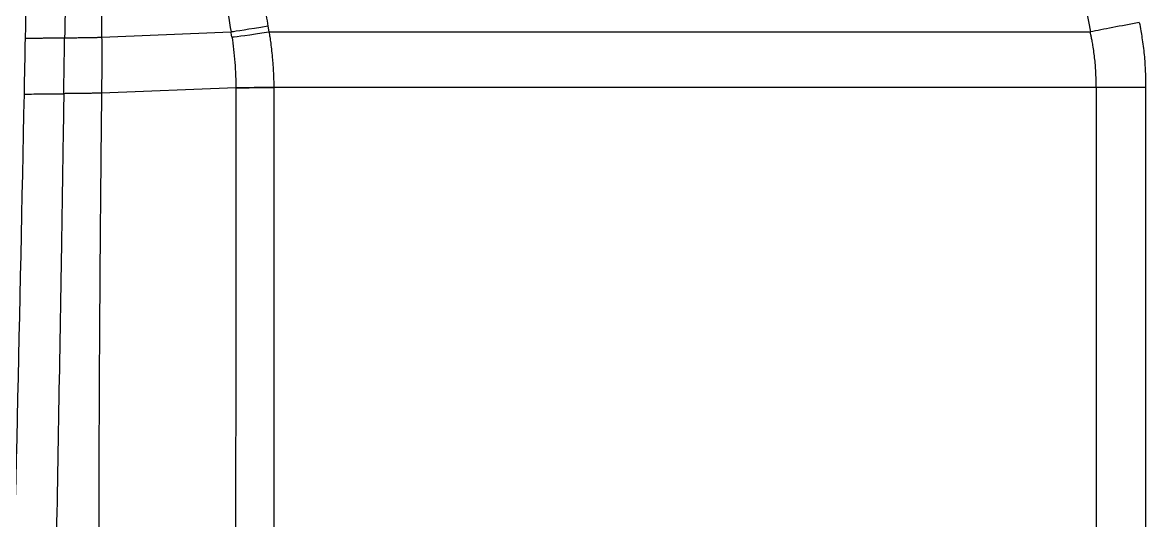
# Model space of a CAD drawing. Extents: x 0 to 84, y -21 to 126.
# Drawn here: x 73.978 to 77.994, y 39.888 to 41.671 of the extents above; entities that cross this region are included whole.
import ezdxf

# ---------------------------------------------------------------- set-up
doc = ezdxf.new("R2010")
doc.units = 0
doc.header["$MEASUREMENT"] = 0
doc.layers.add('1', color=4, linetype='Continuous')

# ---------------------------------------------------------------- blocks, each defined once
blk = doc.blocks.new('PRODIGY')
at = {"layer": '1', "color": 3, "linetype": 'Continuous', "lineweight": 25}
for p, q in [((76.9156, 46.195), (77.7964, 41.6372)), ((74.8554, 41.6575), (74.859, 41.6371)), ((74.859, 41.6371), (77.7964, 41.6372)), ((74.7404, 41.4369), (74.2603, 41.4181)), ((77.8172, 41.4381), (74.8762, 41.438)), ((74.8762, 41.438), (74.8762, 36.6099)), ((77.8172, 41.4381), (77.8172, 36.6098)), ((77.9938, 41.4381), (77.9938, 36.6098))]:
    blk.add_line(p, q, dxfattribs=at)
for points, knots in [([(73.9882, 41.6141), (73.9968, 42.0527), (74.0045, 42.4847), (74.0175, 43.329), (74.0229, 43.7413), (74.0271, 44.1412)], [0, 0, 0, 0, 0.5, 0.5, 1, 1, 1, 1]), ([(74.1642, 44.1397), (74.1629, 44.0388), (74.1602, 43.8359), (74.1562, 43.5298), (74.1521, 43.2203), (74.1478, 42.9071), (74.1434, 42.5902), (74.1387, 42.2692), (74.1337, 41.9441), (74.1302, 41.7258), (74.1284, 41.616)], [0, 0, 0, 0, 0.1199, 0.241198, 0.36385, 0.487899, 0.613441, 0.74059, 0.869438, 1, 1, 1, 1]), ([(74.2683, 44.1388), (74.2674, 44.0894), (74.2656, 43.9897), (74.2633, 43.8388), (74.2614, 43.6854), (74.2598, 43.5294), (74.2584, 43.3706), (74.2574, 43.209), (74.2567, 43.0446), (74.2562, 42.8323), (74.2562, 42.5667), (74.257, 42.2581), (74.2585, 41.9398), (74.2599, 41.7295), (74.2607, 41.6181)], [0, 0, 0, 0, 0.0588375, 0.1186701, 0.1795206, 0.2414209, 0.3044052, 0.368502, 0.4337231, 0.5000507, 0.6212189, 0.7497766, 0.8673473, 1, 1, 1, 1]), ([(74.4937, 44.1304), (74.4933, 44.1175), (74.4921, 44.083), (74.4904, 44.0182), (74.4892, 43.9271), (74.4893, 43.8032), (74.4922, 43.6598), (74.4979, 43.513), (74.5063, 43.3588), (74.5172, 43.2026), (74.5315, 43.0366), (74.5582, 42.7658), (74.5934, 42.4812), (74.6353, 42.1886), (74.6576, 42.0422), (74.6771, 41.9186), (74.6895, 41.8411), (74.7062, 41.7395), (74.7161, 41.6807), (74.7234, 41.6368)], [0, 0, 0, 0, 0.015713, 0.041987, 0.078795, 0.126102, 0.19167, 0.251595, 0.302665, 0.376779, 0.438845, 0.501776, 0.701353, 0.780276, 0.853649, 0.877524, 0.929062, 0.947087, 1, 1, 1, 1]), ([(74.6126, 44.0721), (74.6122, 44.0587), (74.6114, 44.0319), (74.6106, 43.9915), (74.6099, 43.9507), (74.6096, 43.9095), (74.6095, 43.868), (74.6097, 43.8261), (74.6101, 43.7839), (74.6108, 43.7413), (74.6118, 43.6984), (74.613, 43.6551), (74.6145, 43.6114), (74.6162, 43.5674), (74.6182, 43.523), (74.6221, 43.4455), (74.6291, 43.3332), (74.6406, 43.1846), (74.6548, 43.031), (74.6763, 42.8291), (74.7081, 42.5736), (74.7449, 42.3201), (74.778, 42.1101), (74.8034, 41.9567), (74.825, 41.8302), (74.8421, 41.7326), (74.8509, 41.683), (74.8554, 41.6575)], [0, 0, 0, 0, 0.01678, 0.033684, 0.050714, 0.06787, 0.085156, 0.102571, 0.120117, 0.137796, 0.155608, 0.173555, 0.191638, 0.209858, 0.228217, 0.246715, 0.306018, 0.367341, 0.430713, 0.49616, 0.617313, 0.747304, 0.810742, 0.878374, 0.938227, 0.968264, 1, 1, 1, 1]), ([(77.9714, 41.671), (77.9389, 41.6647), (77.9065, 41.6584), (77.8466, 41.6469), (77.8192, 41.6416), (77.7964, 41.6372)], [0, 0, 0, 0, 0.5, 0.5, 1, 1, 1, 1]), ([(77.9714, 41.671), (77.9733, 41.661), (77.9767, 41.6428), (77.9815, 41.6144), (77.9855, 41.5858), (77.9889, 41.5554), (77.9914, 41.5249), (77.9929, 41.4959), (77.9937, 41.467), (77.9937, 41.4483), (77.9938, 41.4381)], [0, 0, 0, 0, 0.129282, 0.237606, 0.368464, 0.498792, 0.629515, 0.760543, 0.869767, 1, 1, 1, 1]), ([(73.9882, 41.6141), (73.9889, 41.6141), (73.9904, 41.6142), (73.9931, 41.6143), (73.9962, 41.6144), (73.9996, 41.6145), (74.0034, 41.6145), (74.0075, 41.6146), (74.012, 41.6147), (74.0169, 41.6148), (74.0221, 41.6149), (74.0276, 41.615), (74.0335, 41.615), (74.0398, 41.6151), (74.0463, 41.6152), (74.0532, 41.6153), (74.0604, 41.6154), (74.0679, 41.6154), (74.0757, 41.6155), (74.0838, 41.6156), (74.0922, 41.6157), (74.1009, 41.6158), (74.1098, 41.6158), (74.119, 41.6159), (74.1253, 41.616), (74.1284, 41.616)], [0, 0, 0, 0, 0.042833, 0.085218, 0.12723, 0.168947, 0.210446, 0.251805, 0.293101, 0.334411, 0.375809, 0.417367, 0.459155, 0.501242, 0.54369, 0.586563, 0.629916, 0.673806, 0.718284, 0.763397, 0.809191, 0.855709, 0.902992, 0.951077, 1, 1, 1, 1]), ([(74.1253, 41.416), (74.1255, 41.4294), (74.1257, 41.4449), (74.1262, 41.479), (74.1265, 41.4975), (74.1271, 41.5345), (74.1274, 41.5531), (74.1279, 41.5871), (74.1282, 41.6027), (74.1284, 41.616)], [0, 0, 0, 0, 0.25, 0.25, 0.5, 0.5, 0.75, 0.75, 1, 1, 1, 1]), ([(74.1284, 41.616), (74.1319, 41.616), (74.1388, 41.6161), (74.1487, 41.6162), (74.1583, 41.6163), (74.1675, 41.6164), (74.1764, 41.6165), (74.185, 41.6166), (74.1931, 41.6167), (74.2009, 41.6168), (74.2083, 41.6169), (74.2153, 41.617), (74.222, 41.6171), (74.2282, 41.6172), (74.2341, 41.6173), (74.2396, 41.6175), (74.2446, 41.6176), (74.2493, 41.6177), (74.2535, 41.6178), (74.2574, 41.618), (74.2596, 41.618), (74.2607, 41.6181)], [0, 0, 0, 0, 0.0515826, 0.1030499, 0.1544379, 0.2057844, 0.2571283, 0.3085102, 0.3599717, 0.4115555, 0.4633054, 0.5152658, 0.5674821, 0.6200002, 0.6728665, 0.7261277, 0.7798308, 0.8340227, 0.8887505, 0.9440608, 1, 1, 1, 1]), ([(74.2607, 41.6181), (74.2608, 41.6048), (74.2609, 41.5892), (74.261, 41.5551), (74.261, 41.5366), (74.261, 41.4996), (74.2609, 41.4811), (74.2606, 41.447), (74.2604, 41.4314), (74.2603, 41.4181)], [0, 0, 0, 0, 0.25, 0.25, 0.5, 0.5, 0.75, 0.75, 1, 1, 1, 1]), ([(74.7264, 41.619), (74.7287, 41.6046), (74.7308, 41.5897), (74.7345, 41.5591), (74.736, 41.5436), (74.7384, 41.5125), (74.7393, 41.4972), (74.74, 41.474), (74.7402, 41.4662), (74.7404, 41.4513), (74.7404, 41.4441), (74.7404, 41.4368)], [0, 0, 0, 0, 0.25, 0.25, 0.5, 0.5, 0.75, 0.75, 0.875, 0.875, 1, 1, 1, 1]), ([(74.859, 41.6371), (74.86, 41.6311), (74.8622, 41.6176), (74.8655, 41.595), (74.8688, 41.5679), (74.8715, 41.5414), (74.8734, 41.5172), (74.8749, 41.4933), (74.876, 41.4669), (74.8761, 41.4474), (74.8762, 41.438)], [0, 0, 0, 0, 0.091309, 0.205288, 0.34258, 0.500317, 0.605076, 0.707383, 0.859481, 1, 1, 1, 1]), ([(77.8172, 41.4381), (77.8172, 41.4463), (77.8171, 41.4627), (77.8162, 41.4961), (77.8131, 41.5384), (77.8075, 41.5781), (77.8031, 41.6031), (77.8007, 41.6157), (77.7986, 41.6259), (77.7971, 41.6338), (77.7964, 41.6372)], [0, 0, 0, 0, 0.121518, 0.245395, 0.500686, 0.755799, 0.843908, 0.880107, 0.947926, 1, 1, 1, 1]), ([(73.9843, 41.4141), (73.9884, 41.4143), (73.9948, 41.4145), (74.0121, 41.4148), (74.023, 41.415), (74.0482, 41.4153), (74.0625, 41.4155), (74.0928, 41.4158), (74.1089, 41.4159), (74.1253, 41.416)], [0, 0, 0, 0, 0.25, 0.25, 0.5, 0.5, 0.75, 0.75, 1, 1, 1, 1]), ([(74.1253, 41.416), (74.1245, 41.3626), (74.1216, 41.1677), (74.1153, 40.7778), (74.1064, 40.2465), (74.0959, 39.6616), (74.0884, 39.2715), (74.0847, 39.0764)], [0, 0, 0, 0, 0.0685669, 0.2499097, 0.4998112, 0.7498071, 1, 1, 1, 1]), ([(74.2603, 41.4181), (74.2592, 41.4181), (74.2571, 41.418), (74.2534, 41.4179), (74.2494, 41.4178), (74.245, 41.4176), (74.2402, 41.4175), (74.2351, 41.4174), (74.2296, 41.4173), (74.2237, 41.4172), (74.2175, 41.4171), (74.2109, 41.417), (74.2039, 41.4169), (74.1966, 41.4168), (74.1889, 41.4167), (74.1809, 41.4166), (74.1725, 41.4165), (74.1638, 41.4164), (74.1547, 41.4163), (74.1452, 41.4162), (74.1355, 41.4161), (74.1287, 41.4161), (74.1253, 41.416)], [0, 0, 0, 0, 0.052117, 0.103778, 0.155022, 0.205887, 0.256411, 0.306633, 0.356593, 0.40633, 0.455884, 0.505294, 0.5546, 0.603841, 0.653056, 0.702284, 0.751563, 0.80093, 0.850421, 0.900073, 0.949922, 1, 1, 1, 1]), ([(74.2603, 41.4181), (74.2598, 41.3685), (74.2587, 41.2698), (74.2572, 41.1228), (74.2559, 40.9775), (74.2544, 40.7861), (74.2527, 40.5434), (74.2507, 40.1536), (74.2497, 39.7669), (74.2495, 39.3772), (74.2496, 39.1823), (74.2497, 39.0796)], [0, 0, 0, 0, 0.063674, 0.126571, 0.188692, 0.250038, 0.372123, 0.500045, 0.750032, 0.868183, 1, 1, 1, 1]), ([(74.7404, 41.4368), (74.7404, 41.434), (74.7404, 41.431), (74.7404, 41.4239), (74.7404, 41.4197), (74.7404, 41.4098), (74.7404, 41.4041), (74.7404, 41.3915), (74.7404, 41.3847), (74.7404, 41.3635), (74.7403, 41.3486), (74.7403, 41.3299), (74.7403, 41.3242), (74.7403, 41.3143), (74.7403, 41.3101), (74.7403, 41.3028), (74.7403, 41.2997), (74.7403, 41.2936), (74.7403, 41.2845), (74.7403, 41.2631), (74.7403, 41.2448), (74.7403, 41.1838), (74.7403, 41.1349), (74.7402, 40.9884), (74.7402, 40.8908), (74.7401, 40.5978), (74.74, 40.4025), (74.7399, 39.8165), (74.7397, 39.0352), (74.7398, 38.0586), (74.74, 37.3749), (74.7401, 37.0331), (74.7401, 36.8744), (74.7401, 36.8134), (74.7402, 36.7981), (74.7402, 36.7951), (74.7402, 36.7889), (74.7402, 36.7856), (74.7402, 36.778), (74.7402, 36.7736), (74.7402, 36.7637), (74.7402, 36.7581), (74.7402, 36.7397), (74.7402, 36.7251), (74.7402, 36.6951), (74.7402, 36.6798), (74.7402, 36.6527), (74.7402, 36.641), (74.7402, 36.6275), (74.7402, 36.6237), (74.7402, 36.6169), (74.7402, 36.614), (74.7402, 36.6112)], [0, 0, 0, 0, 0.001953, 0.001953, 0.003906, 0.003906, 0.005859, 0.005859, 0.007812, 0.007812, 0.011719, 0.011719, 0.013672, 0.013672, 0.015625, 0.015625, 0.017578, 0.017578, 0.019531, 0.023437, 0.03125, 0.03125, 0.0625, 0.0625, 0.125, 0.125, 0.25, 0.25, 0.5, 0.75, 0.875, 0.9375, 0.96875, 0.976563, 0.976563, 0.978516, 0.978516, 0.980469, 0.980469, 0.982422, 0.982422, 0.984375, 0.984375, 0.988281, 0.988281, 0.992188, 0.992188, 0.996094, 0.996094, 0.998047, 0.998047, 1, 1, 1, 1]), ([(77.9938, 41.4381), (77.979, 41.4381), (77.9638, 41.4381), (77.9329, 41.4381), (77.9172, 41.4381), (77.8865, 41.4381), (77.8714, 41.4381), (77.8428, 41.4381), (77.8294, 41.4381), (77.8172, 41.4381)], [0, 0, 0, 0, 0.25, 0.25, 0.5, 0.5, 0.75, 0.75, 1, 1, 1, 1])]:
    blk.add_open_spline(points, degree=3, knots=knots, dxfattribs=at)
for points in [[(74.8554, 41.6575), (74.7836, 41.6456), (74.7429, 41.6392), (74.7234, 41.6368)], [(73.9843, 41.4141), (73.9856, 41.4809), (73.9869, 41.5476), (73.9882, 41.6141)], [(74.2607, 41.6181), (74.4151, 41.6243), (74.5694, 41.6306), (74.7234, 41.6368)], [(74.7264, 41.619), (74.7253, 41.6253), (74.7244, 41.6312), (74.7234, 41.6368)], [(74.7264, 41.619), (74.7461, 41.6207), (74.7869, 41.6263), (74.859, 41.6371)], [(73.9333, 39.0799), (73.9511, 39.8646), (73.9689, 40.6488), (73.9843, 41.4141)], [(74.8762, 41.4381), (74.8028, 41.4376), (74.7609, 41.4372), (74.7404, 41.4369)], [(74.7404, 41.4369), (74.7609, 41.4372), (74.8028, 41.4376), (74.8762, 41.4381)], [(74.7404, 41.4368), (74.7609, 41.4372), (74.8028, 41.4376), (74.8762, 41.438)], [(74.8762, 41.438), (74.8028, 41.4376), (74.7609, 41.4372), (74.7404, 41.4368)]]:
    blk.add_open_spline(points, degree=3, dxfattribs=at)

msp = doc.modelspace()

# ---------------------------------------------------------------- block references
at = {"layer": '1'}
msp.add_blockref('PRODIGY', (0, 0), dxfattribs=at)

doc.saveas('drawing.dxf')
